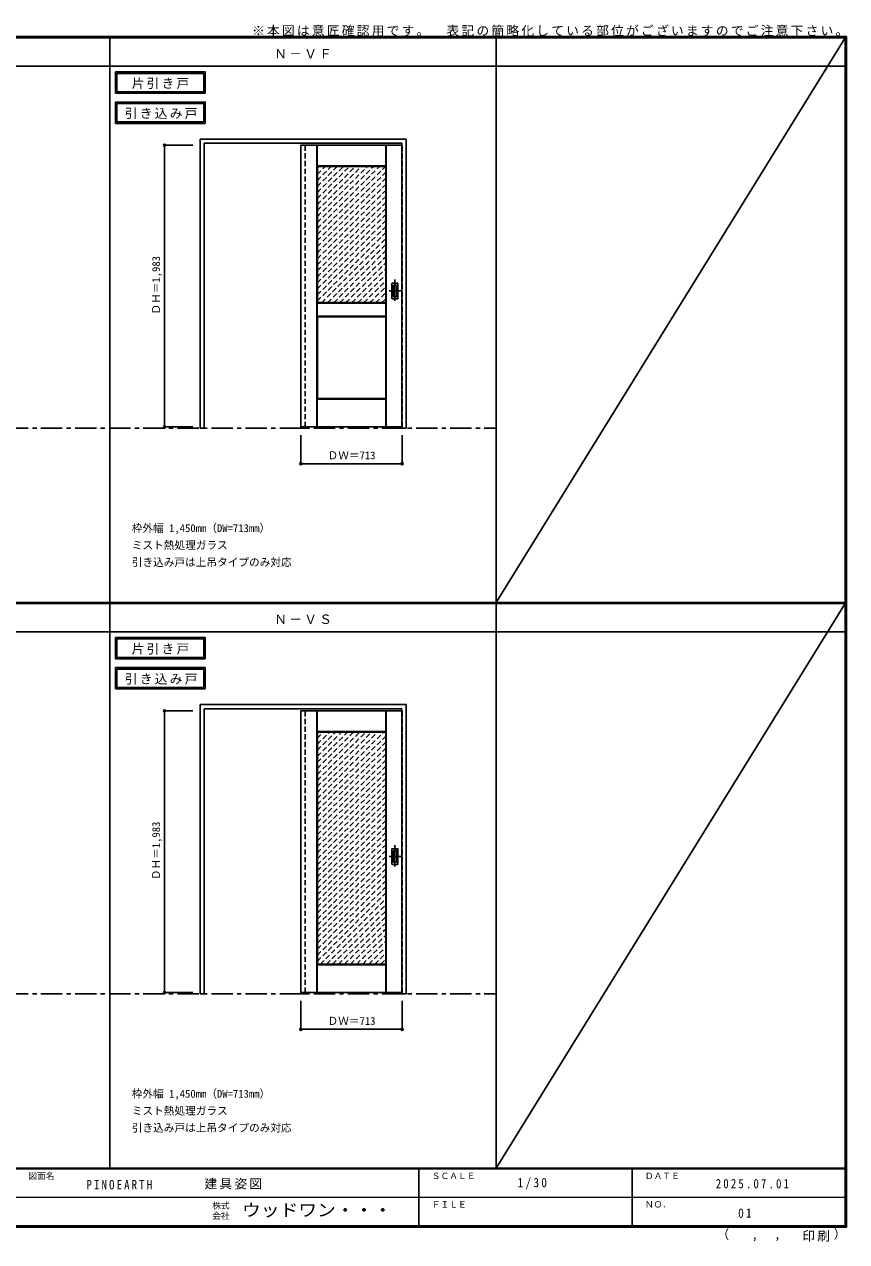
# Model space of a CAD drawing. Units: millimetres, scale not verified. Extents: x -6000 to 5700, y -4307 to 4260.
# Drawn here: x -87 to 5700, y -4307 to 4260 of the extents above; entities that cross this region are included whole.
import ezdxf
from ezdxf.enums import TextEntityAlignment as Align

# ---------------------------------------------------------------- set-up
doc = ezdxf.new("R2010")
doc.units = ezdxf.units.MM
doc.header["$LTSCALE"] = 30
doc.header["$PDMODE"] = 32
doc.header["$PDSIZE"] = 15
doc.linetypes.add('CHAIN1', pattern=[8, 5, -1, 1, -1])
doc.linetypes.add('DASHED1', pattern=[1.8, 1.2, -0.6])
for name, color, linetype in [('0-1_通り芯', 4, 'CHAIN1'), ('0-2_扉', 4, 'DASHED1'), ('0-3_仕上げ', 7, 'Continuous'), ('0-4_枠', 3, 'Continuous'), ('0-6_引手', 3, 'Continuous'), ('0-A_文字', 7, 'Continuous'), ('0-B_寸法', 7, 'Continuous'), ('0-C_ハッチ', 4, 'DASHED1'), ('F-0_補助線', 7, 'Continuous'), ('F-1_枠', 6, 'Continuous'), ('F-A_文字', 7, 'Continuous')]:
    doc.layers.add(name, color=color, linetype=linetype)
doc.styles.add('ＭＳ ゴシック', font='')
doc.styles.get('ＭＳ ゴシック').set_extended_font_data('MS Gothic')

msp = doc.modelspace()

# ---------------------------------------------------------------- linework, layer by layer
at = {"layer": '0-1_通り芯'}
for p, q in [((2521.25, 2465), (2521.25, 2303)), ((2562.25, 2384), (2480.25, 2384)), ((2521.25, -1515.5), (2521.25, -1677.5)), ((2562.25, -1596.5), (2480.25, -1596.5))]:
    msp.add_line(p, q, dxfattribs=at)
at = {"layer": '0-1_通り芯', "color": 7}
for p, q in [((-5490, 1418), (3233.5, 1418)), ((-5490, -2562.5), (3233.5, -2562.5))]:
    msp.add_line(p, q, dxfattribs=at)
at = {"layer": '0-2_扉', "color": 3, "linetype": 'Continuous'}
for p, q in [((2569.25, 3409.5), (1859.25, 3409.5)), ((1859.25, 3409.5), (1859.25, 1426.5)), ((2569.25, 1426.5), (1859.25, 1426.5)), ((2569.25, -571), (1859.25, -571)), ((1859.25, -571), (1859.25, -2554)), ((2569.25, -2554), (1859.25, -2554))]:
    msp.add_line(p, q, dxfattribs=at)
at = {"layer": '0-2_扉'}
for p, q in [((1859.25, 3409.5), (1859.25, 3405.5)), ((2569.25, 3409.5), (2572.25, 3409.5)), ((1859.25, -571), (1859.25, -575)), ((2569.25, -571), (2572.25, -571))]:
    msp.add_line(p, q, dxfattribs=at)
for points in [[(2569.25, 1426.5), (2572.25, 1426.5), (2572.25, 3409.5)], [(2569.25, -2554), (2572.25, -2554), (2572.25, -571)]]:
    msp.add_lwpolyline(points, dxfattribs=at)
at = {"layer": '0-3_仕上げ'}
for p, q in [((1971.25, 1426.5), (1971.25, 3409.5)), ((1972.75, 3262), (1972.75, 3409.5)), ((1974.25, 3263.5), (1974.25, 3409.5)), ((2457.25, 3263.5), (2457.25, 3409.5)), ((2458.75, 3262), (2458.75, 3409.5)), ((2460.25, 1426.5), (2460.25, 3409.5)), ((1974.25, 3263.5), (1972.75, 3262)), ((1975.25, 3259.5), (1972.75, 3262)), ((2457.25, 3263.5), (1974.25, 3263.5)), ((1972.75, 2204), (1972.75, 2299)), ((1974.25, 2205.5), (1974.25, 2297.5)), ((2457.25, 2297.5), (1974.25, 2297.5)), ((2456.25, 2301.5), (2458.75, 2299)), ((2457.25, 2297.5), (2458.75, 2299)), ((2457.25, 2205.5), (2457.25, 2297.5)), ((2458.75, 2204), (2458.75, 2299)), ((1974.25, 2205.5), (1972.75, 2204)), ((1975.25, 2201.5), (1972.75, 2204)), ((1974.25, 2205.5), (2457.25, 2205.5)), ((1972.75, 1426.5), (1972.75, 1624)), ((1974.25, 1426.5), (1974.25, 1622.5)), ((2457.25, 1622.5), (1974.25, 1622.5)), ((2456.25, 1626.5), (2458.75, 1624)), ((2457.25, 1622.5), (2458.75, 1624)), ((2457.25, 1426.5), (2457.25, 1622.5)), ((2458.75, 1426.5), (2458.75, 1624)), ((1971.25, -2554), (1971.25, -571)), ((1972.75, -718.5), (1972.75, -571)), ((1974.25, -717), (1974.25, -571)), ((2457.25, -717), (2457.25, -571)), ((2458.75, -718.5), (2458.75, -571)), ((2460.25, -2554), (2460.25, -571)), ((1974.25, -717), (1972.75, -718.5)), ((1975.25, -721), (1972.75, -718.5)), ((2457.25, -717), (1974.25, -717)), ((1974.25, -2358), (1972.75, -2356.5)), ((1974.25, -2554), (1974.25, -2358)), ((1974.25, -2358), (2457.25, -2358)), ((2456.25, -2354), (2458.75, -2356.5)), ((2457.25, -2358), (2458.75, -2356.5)), ((2457.25, -2554), (2457.25, -2358)), ((2458.75, -2554), (2458.75, -2356.5))]:
    msp.add_line(p, q, dxfattribs=at)
at = {"layer": '0-3_仕上げ', "color": 3}
for p, q in [((1975.25, 2301.5), (1975.25, 3259.5)), ((2456.25, 3259.5), (1975.25, 3259.5)), ((2456.25, 2301.5), (2456.25, 3259.5)), ((2456.25, 2301.5), (1975.25, 2301.5)), ((1975.25, 2201.5), (1975.25, 1626.5)), ((1975.25, 2201.5), (2456.25, 2201.5)), ((2456.25, 2201.5), (2456.25, 1626.5)), ((2456.25, 1626.5), (1975.25, 1626.5)), ((1975.25, -2354), (1975.25, -721)), ((1975.25, -721), (2456.25, -721)), ((2456.25, -2354), (2456.25, -721)), ((1975.25, -2354), (2456.25, -2354))]:
    msp.add_line(p, q, dxfattribs=at)
at = {"layer": '0-3_仕上げ'}
for points in [[(2457.25, 3263.5), (2458.75, 3262), (2456.25, 3259.5)], [(1974.25, 2297.5), (1972.75, 2299), (1975.25, 2301.5)], [(2457.25, 2205.5), (2458.75, 2204), (2456.25, 2201.5)], [(1974.25, 1622.5), (1972.75, 1624), (1975.25, 1626.5)], [(2457.25, -717), (2458.75, -718.5), (2456.25, -721)], [(1972.75, -2554), (1972.75, -2356.5), (1975.25, -2354)]]:
    msp.add_lwpolyline(points, dxfattribs=at)
at = {"layer": '0-4_枠'}
for p, q in [((1149.25, 1418), (1149.25, 3453)), ((1149.25, 3453), (2599.25, 3453)), ((2599.25, 1418), (2599.25, 3453)), ((1179.25, 3423), (2569.25, 3423)), ((1179.25, 1418), (1179.25, 3423)), ((2569.25, 1418), (2569.25, 3423)), ((1149.25, 1418), (1179.25, 1418)), ((1859.25, 1426.5), (1859.25, 1418)), ((1859.25, 1418), (1889.25, 1418)), ((1889.25, 1426.5), (1889.25, 1418)), ((2569.25, 1418), (2599.25, 1418)), ((1149.25, -2562.5), (1149.25, -527.5)), ((1149.25, -527.5), (2599.25, -527.5)), ((1179.25, -557.5), (2569.25, -557.5)), ((1179.25, -2562.5), (1179.25, -557.5)), ((2569.25, -2562.5), (2569.25, -557.5)), ((2599.25, -2562.5), (2599.25, -527.5)), ((1149.25, -2562.5), (1179.25, -2562.5)), ((1859.25, -2554), (1859.25, -2562.5)), ((1859.25, -2562.5), (1889.25, -2562.5)), ((1889.25, -2554), (1889.25, -2562.5)), ((2569.25, -2562.5), (2599.25, -2562.5))]:
    msp.add_line(p, q, dxfattribs=at)
at = {"layer": '0-4_枠', "color": 4, "linetype": 'DASHED1'}
for p, q in [((1859.25, 1426.5), (1859.25, 3423)), ((1889.25, 1426.5), (1889.25, 3423)), ((1859.25, -2554), (1859.25, -557.5)), ((1889.25, -2554), (1889.25, -557.5))]:
    msp.add_line(p, q, dxfattribs=at)
at = {"layer": '0-6_引手'}
for p, q in [((2500.25, 2437.5), (2500.25, 2330.5)), ((2501.75, 2439), (2540.75, 2439)), ((2542.25, 2330.5), (2542.25, 2437.5)), ((2501.75, 2329), (2540.75, 2329)), ((2501.75, -1541.5), (2540.75, -1541.5)), ((2500.25, -1543), (2500.25, -1650)), ((2542.25, -1650), (2542.25, -1543)), ((2501.75, -1651.5), (2540.75, -1651.5))]:
    msp.add_line(p, q, dxfattribs=at)
at = {"layer": '0-6_引手', "color": 7}
for p, q in [((2508.75, 2421.5), (2508.75, 2346.5)), ((2510.25, 2423), (2532.25, 2423)), ((2533.75, 2346.5), (2533.75, 2421.5)), ((2510.25, 2345), (2532.25, 2345)), ((2508.75, -1559), (2508.75, -1634)), ((2510.25, -1557.5), (2532.25, -1557.5)), ((2533.75, -1634), (2533.75, -1559)), ((2510.25, -1635.5), (2532.25, -1635.5))]:
    msp.add_line(p, q, dxfattribs=at)
at = {"layer": '0-6_引手'}
for centre, start, end in [((2501.75, 2437.5), 90, 180), ((2540.75, 2437.5), 0, 90), ((2501.75, 2330.5), 180, 270), ((2540.75, 2330.5), 270, 0), ((2501.75, -1543), 90, 180), ((2540.75, -1543), 0, 90), ((2501.75, -1650), 180, 270), ((2540.75, -1650), 270, 0)]:
    msp.add_arc(centre, 1.5, start, end, dxfattribs=at)
at = {"layer": '0-6_引手', "color": 7}
for centre, start, end in [((2510.25, 2421.5), 90, 180), ((2532.25, 2421.5), 0, 90), ((2510.25, 2346.5), 180, 270), ((2532.25, 2346.5), 270, 0), ((2510.25, -1559), 90, 180), ((2532.25, -1559), 0, 90), ((2510.25, -1634), 180, 270), ((2532.25, -1634), 270, 0)]:
    msp.add_arc(centre, 1.5, start, end, dxfattribs=at)
at = {"layer": '0-A_文字'}
for p, q in [((555, 3925), (555, 3775)), ((565, 3915), (565, 3785)), ((565, 3915), (1176.03, 3915)), ((1176.03, 3915), (1176.03, 3785)), ((555, 3775), (1186.03, 3775)), ((565, 3785), (1176.03, 3785)), ((555, 3713.53), (555, 3563.53)), ((565, 3703.53), (565, 3573.53)), ((565, 3703.53), (1176.03, 3703.53)), ((1176.03, 3703.53), (1176.03, 3573.53)), ((555, 3563.53), (1186.03, 3563.53)), ((565, 3573.53), (1176.03, 3573.53)), ((555, -55.5), (555, -205.5)), ((565, -65.5), (565, -195.5)), ((565, -65.5), (1176.03, -65.5)), ((1176.03, -65.5), (1176.03, -195.5)), ((555, -205.5), (1186.03, -205.5)), ((565, -195.5), (1176.03, -195.5)), ((555, -266.97), (555, -416.97)), ((565, -276.97), (565, -406.97)), ((565, -276.97), (1176.03, -276.97)), ((1176.03, -276.97), (1176.03, -406.97)), ((555, -416.97), (1186.03, -416.97)), ((565, -406.97), (1176.03, -406.97))]:
    msp.add_line(p, q, dxfattribs=at)
for points in [[(555, 3925), (1186.03, 3925), (1186.03, 3775)], [(555, 3713.53), (1186.03, 3713.53), (1186.03, 3563.53)], [(555, -55.5), (1186.03, -55.5), (1186.03, -205.5)], [(555, -266.97), (1186.03, -266.97), (1186.03, -416.97)]]:
    msp.add_lwpolyline(points, dxfattribs=at)
at = {"layer": '0-B_寸法', "color": 4}
for p, q in [((899.25, 3409.5), (899.25, 1426.5)), ((899.25, 3409.5), (1099.25, 3409.5)), ((899.25, 1426.5), (1099.25, 1426.5)), ((2572.25, 1168), (2572.25, 1368)), ((899.25, -571), (899.25, -2554)), ((899.25, -571), (1099.25, -571)), ((899.25, -2554), (1099.25, -2554)), ((2572.25, -2812.5), (2572.25, -2612.5))]:
    msp.add_line(p, q, dxfattribs=at)
for points in [[(2572.25, 1168), (1859.25, 1168), (1859.25, 1368)], [(2572.25, -2812.5), (1859.25, -2812.5), (1859.25, -2612.5)]]:
    msp.add_lwpolyline(points, dxfattribs=at)
at = {"layer": '0-B_寸法'}
for p in [(899.25, 3409.5), (899.25, 1426.5), (1859.25, 1168), (2572.25, 1168), (899.25, -571), (899.25, -2554), (1859.25, -2812.5), (2572.25, -2812.5)]:
    msp.add_point(p, dxfattribs=at)
at = {"layer": '0-C_ハッチ'}
for p, q in [((1975.25, 3247.13), (1987.62, 3259.5)), ((1975.25, 3204.71), (2030.04, 3259.5)), ((1975.25, 2822.87), (2411.88, 3259.5)), ((1975.25, 2865.3), (2369.46, 3259.5)), ((1975.25, 2907.72), (2327.03, 3259.5)), ((1975.25, 2950.15), (2284.6, 3259.5)), ((1975.25, 2992.57), (2242.18, 3259.5)), ((1975.25, 3035), (2199.75, 3259.5)), ((1975.25, 3077.43), (2157.32, 3259.5)), ((1975.25, 3119.85), (2114.9, 3259.5)), ((1975.25, 3162.28), (2072.47, 3259.5)), ((1975.25, 2780.44), (2454.31, 3259.5)), ((1975.25, 2738.02), (2456.25, 3219.02)), ((1975.25, 2695.59), (2456.25, 3176.59)), ((1975.25, 2653.16), (2456.25, 3134.16)), ((1975.25, 2610.74), (2456.25, 3091.74)), ((1975.25, 2568.31), (2456.25, 3049.31)), ((1975.25, 2525.88), (2456.25, 3006.88)), ((1975.25, 2483.46), (2456.25, 2964.46)), ((1975.25, 2441.03), (2456.25, 2922.03)), ((1975.25, 2398.6), (2456.25, 2879.6)), ((1975.25, 2356.18), (2456.25, 2837.18)), ((1975.25, 2313.75), (2456.25, 2794.75)), ((2005.42, 2301.5), (2456.25, 2752.33)), ((2047.85, 2301.5), (2456.25, 2709.9)), ((2090.28, 2301.5), (2456.25, 2667.47)), ((2132.7, 2301.5), (2456.25, 2625.05)), ((2175.13, 2301.5), (2456.25, 2582.62)), ((2217.56, 2301.5), (2456.25, 2540.19)), ((2259.98, 2301.5), (2456.25, 2497.77)), ((2302.41, 2301.5), (2456.25, 2455.34)), ((2344.84, 2301.5), (2456.25, 2412.91)), ((2387.26, 2301.5), (2456.25, 2370.49)), ((2429.69, 2301.5), (2456.25, 2328.06)), ((1975.25, -1188.06), (2442.31, -721)), ((1975.25, -763.79), (2018.04, -721)), ((1975.25, -1145.63), (2399.88, -721)), ((1975.25, -1103.2), (2357.45, -721)), ((1975.25, -1060.78), (2315.03, -721)), ((1975.25, -1018.35), (2272.6, -721)), ((1975.25, -975.93), (2230.18, -721)), ((1975.25, -933.5), (2187.75, -721)), ((1975.25, -891.07), (2145.32, -721)), ((1975.25, -848.65), (2102.9, -721)), ((1975.25, -806.22), (2060.47, -721)), ((1975.25, -721.37), (1975.62, -721)), ((1975.25, -1230.48), (2456.25, -749.48)), ((1975.25, -1272.91), (2456.25, -791.91)), ((1975.25, -1315.34), (2456.25, -834.34)), ((1975.25, -1357.76), (2456.25, -876.76)), ((1975.25, -1400.19), (2456.25, -919.19)), ((1975.25, -1442.62), (2456.25, -961.62)), ((1975.25, -1485.04), (2456.25, -1004.04)), ((1975.25, -1527.47), (2456.25, -1046.47)), ((1975.25, -1569.9), (2456.25, -1088.9)), ((1975.25, -1612.32), (2456.25, -1131.32)), ((1975.25, -1654.75), (2456.25, -1173.75)), ((1975.25, -1697.17), (2456.25, -1216.17)), ((1975.25, -1739.6), (2456.25, -1258.6)), ((1975.25, -1782.03), (2456.25, -1301.03)), ((1975.25, -1824.45), (2456.25, -1343.45)), ((1975.25, -1866.88), (2456.25, -1385.88)), ((1975.25, -1909.31), (2456.25, -1428.31)), ((1975.25, -1951.73), (2456.25, -1470.73)), ((1975.25, -1994.16), (2456.25, -1513.16)), ((1975.25, -2036.59), (2456.25, -1555.59)), ((1975.25, -2079.01), (2456.25, -1598.01)), ((1975.25, -2121.44), (2456.25, -1640.44)), ((1975.25, -2163.86), (2456.25, -1682.86)), ((1975.25, -2206.29), (2456.25, -1725.29)), ((1975.25, -2248.72), (2456.25, -1767.72)), ((1975.25, -2291.14), (2456.25, -1810.14)), ((1975.25, -2333.57), (2456.25, -1852.57)), ((1997.25, -2354), (2456.25, -1895)), ((2039.67, -2354), (2456.25, -1937.42)), ((2082.1, -2354), (2456.25, -1979.85)), ((2124.53, -2354), (2456.25, -2022.28)), ((2166.95, -2354), (2456.25, -2064.7)), ((2209.38, -2354), (2456.25, -2107.13)), ((2251.81, -2354), (2456.25, -2149.56)), ((2294.23, -2354), (2456.25, -2191.98)), ((2336.66, -2354), (2456.25, -2234.41)), ((2379.09, -2354), (2456.25, -2276.83)), ((1990.98, -2354), (1991.45, -2353.53)), ((2421.51, -2354), (2456.25, -2319.26))]:
    msp.add_line(p, q, dxfattribs=at)
at = {"layer": 'F-0_補助線'}
for p, q in [((5690, 4165), (3233.5, 190.5)), ((5690, 184.5), (3233.5, -3790))]:
    msp.add_line(p, q, dxfattribs=at)
at = {"layer": 'F-1_枠'}
for p, q in [((-6000, 4175), (5700, 4175)), ((-6000, 4170), (5700, 4170)), ((-6000, 4165), (5700, 4165)), ((515, -3790), (515, 4175)), ((3233.5, -3790), (3233.5, 4175)), ((5690, 4175), (5690, -4205)), ((5695, 4175), (5695, -4205)), ((5700, 4175), (5700, -4205)), ((-6000, 3965), (5700, 3965)), ((-6000, 190.5), (5700, 190.5)), ((-6000, 187.5), (5700, 187.5)), ((-6000, 184.5), (5700, 184.5)), ((-6000, -15.5), (5700, -15.5)), ((5700, -3790), (-6000, -3790)), ((5700, -3795), (-6000, -3795)), ((2690, -3795), (2690, -4195)), ((4190, -3795), (4190, -4195)), ((-150, -3995), (5690, -3995.01)), ((5700, -4195), (-6000, -4195)), ((5700, -4200), (-6000, -4200)), ((5700, -4205), (-6000, -4205))]:
    msp.add_line(p, q, dxfattribs=at)

# ---------------------------------------------------------------- texts
at = {"layer": '0-A_文字', "style": 'ＭＳ ゴシック'}
for s, p in [('枠外幅 1,450mm（DW=713mm）', (669.25, 670.5)), ('ミスト熱処理ガラス', (669.25, 550.5)), ('引き込み戸は上吊タイプのみ対応', (669.25, 430.5)), ('枠外幅 1,450mm（DW=713mm）', (669.25, -3310)), ('ミスト熱処理ガラス', (669.25, -3430)), ('引き込み戸は上吊タイプのみ対応', (669.25, -3550))]:
    msp.add_text(s, height=54.99, dxfattribs=at).set_placement(p, align=Align.BOTTOM_LEFT)
at = {"layer": '0-A_文字', "char_height": 65.98, "attachment_point": 7, "style": 'ＭＳ ゴシック'}
for s, insert in [('\\T1.17;※本図は意匠確認用です。\u3000表記の簡略化している部位がございますのでご注意下さい。', (1515, 4175)), ('\\T1.17;Ｎ－ＶＦ', (1671.75, 4020)), ('\\T1.17;片引き戸', (668.02, 3805)), ('\\T1.17;引き込み戸', (619.66, 3593.53)), ('\\T1.17;Ｎ－ＶＳ', (1671.75, 39.5)), ('\\T1.17;片引き戸', (668.02, -175.5)), ('\\T1.17;引き込み戸', (619.66, -386.97))]:
    msp.add_mtext(s, dxfattribs=dict(at, insert=insert))
at = {"layer": '0-B_寸法', "style": 'ＭＳ ゴシック'}
for p in [(884.25, 2217.75), (884.25, -1762.75)]:
    msp.add_text('ＤＨ＝1,983', height=54.99, rotation=90, dxfattribs=at).set_placement(p, align=Align.BOTTOM_LEFT)
for p in [(2047, 1183), (2047, -2797.5)]:
    msp.add_text('ＤＷ＝713', height=54.99, dxfattribs=at).set_placement(p, align=Align.BOTTOM_LEFT)
at = {"layer": 'F-A_文字', "style": 'ＭＳ ゴシック'}
for s, height, p in [('図面名', 43.99, (-60, -3880)), ('ＳＣＡＬＥ', 43.99, (2780, -3880)), ('ＤＡＴＥ', 43.99, (4280, -3880)), ('株式', 43.99, (1235, -4089)), ('ＦＩＬＥ', 43.99, (2780, -4080)), ('ＮＯ．', 43.99, (4280, -4080)), ('会社', 43.99, (1235, -4161)), ('（', 65.98, (4784.03, -4308.31)), (',', 65.98, (5031.28, -4308.31)), (',', 65.98, (5190.2, -4305.53)), ('）', 65.98, (5608.4, -4304.13))]:
    msp.add_text(s, height=height, dxfattribs=at).set_placement(p, align=Align.BOTTOM_LEFT)
at = {"layer": 'F-A_文字', "style": 'ＭＳ ゴシック', "width": 1.1}
msp.add_text('ウッドワン・・・', height=87.98, dxfattribs=at).set_placement((1445, -4155), align=Align.BOTTOM_LEFT)
at = {"layer": 'F-A_文字', "char_height": 65.98, "attachment_point": 7, "style": 'ＭＳ ゴシック'}
for s, insert in [('\\T1.38;\\W0.9;1/30', (3383.75, -3940)), ('\\T1.39;\\W0.85;PINOEARTH', (350, -3940)), ('\\T1.17;建具姿図', (1180.42, -3940)), ('\\T1.39;\\W0.85;2025.07.01', (4778.75, -3932.5)), ('\\T1.36;\\W0.9;01', (4936.25, -4140)), ('\\T1.17;印刷', (5388.15, -4306.92))]:
    msp.add_mtext(s, dxfattribs=dict(at, insert=insert))

doc.saveas('drawing.dxf')
